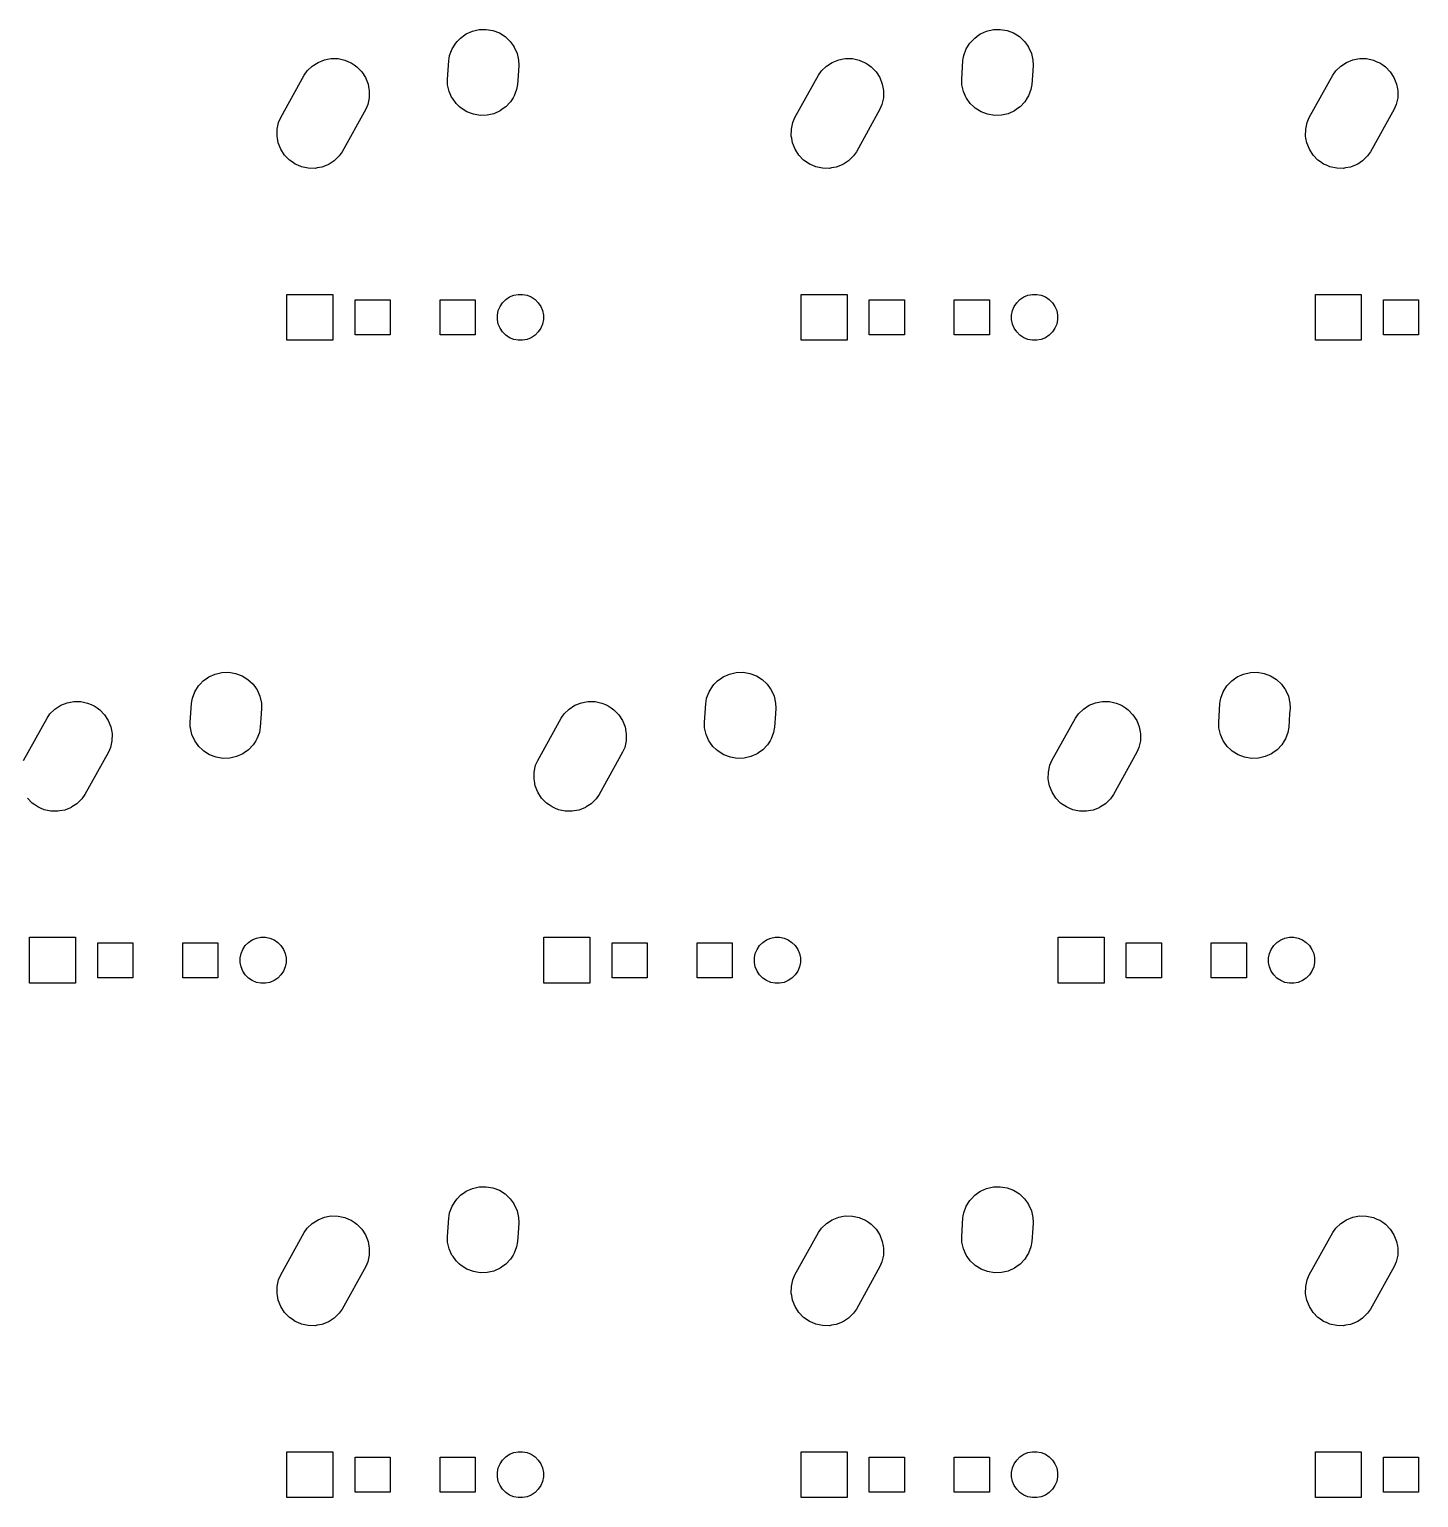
# Model space of a CAD drawing. Extents: x -4 to 377, y -2 to 110.
# Drawn here: x 191.2 to 242.7, y 55.3 to 109.7 of the extents above; entities that cross this region are included whole.
import ezdxf

# ---------------------------------------------------------------- set-up
doc = ezdxf.new("R2010")
doc.units = 0
doc.header["$MEASUREMENT"] = 0
doc.layers.add('BLACK', color=7, linetype='CONTINUOUS')

msp = doc.modelspace()

# ---------------------------------------------------------------- linework, layer by layer
at = {"layer": 'BLACK', "linetype": 'CONTINUOUS'}
for p, q in [((207.072, 109.219), (207.19, 109.344)), ((207.19, 109.344), (207.347, 109.456)), ((207.347, 109.456), (207.399, 109.493)), ((207.399, 109.493), (207.633, 109.598)), ((207.633, 109.598), (207.882, 109.656)), ((207.633, 109.598), (207.633, 109.598)), ((207.882, 109.656), (208.139, 109.664)), ((208.139, 109.664), (208.139, 109.664)), ((208.139, 109.664), (208.391, 109.621)), ((208.391, 109.621), (208.631, 109.53)), ((208.631, 109.53), (208.848, 109.394)), ((208.848, 109.394), (209.035, 109.219)), ((226.122, 109.219), (226.24, 109.344)), ((226.24, 109.344), (226.397, 109.456)), ((226.397, 109.456), (226.449, 109.493)), ((226.449, 109.493), (226.683, 109.598)), ((226.683, 109.598), (226.932, 109.656)), ((226.683, 109.598), (226.683, 109.598)), ((226.932, 109.656), (227.189, 109.664)), ((227.189, 109.664), (227.189, 109.664)), ((227.189, 109.664), (227.441, 109.621)), ((227.441, 109.621), (227.681, 109.53)), ((227.681, 109.53), (227.898, 109.394)), ((227.898, 109.394), (228.085, 109.219)), ((206.788, 108.701), (206.879, 108.941)), ((206.879, 108.941), (207.015, 109.158)), ((207.015, 109.158), (207.072, 109.219)), ((209.035, 109.219), (209.146, 109.062)), ((209.146, 109.062), (209.184, 109.01)), ((209.184, 109.01), (209.289, 108.776)), ((209.289, 108.776), (209.289, 108.776)), ((209.289, 108.776), (209.346, 108.527)), ((225.838, 108.701), (225.929, 108.941)), ((225.929, 108.941), (226.065, 109.158)), ((226.065, 109.158), (226.122, 109.219)), ((228.085, 109.219), (228.196, 109.062)), ((228.196, 109.062), (228.234, 109.01)), ((228.234, 109.01), (228.339, 108.776)), ((228.339, 108.776), (228.339, 108.776)), ((228.339, 108.776), (228.396, 108.527)), ((201.513, 108.125), (201.698, 108.304)), ((201.698, 108.304), (201.913, 108.443)), ((201.913, 108.443), (202.151, 108.537)), ((202.151, 108.537), (202.33, 108.57)), ((202.33, 108.57), (202.403, 108.583)), ((202.403, 108.583), (202.66, 108.579)), ((202.66, 108.579), (202.91, 108.525)), ((202.91, 108.525), (203.043, 108.467)), ((203.043, 108.467), (203.145, 108.423)), ((203.145, 108.423), (203.257, 108.346)), ((203.257, 108.346), (203.356, 108.277)), ((203.356, 108.277), (203.356, 108.277)), ((203.356, 108.277), (203.534, 108.093)), ((206.708, 107.805), (206.756, 108.512)), ((206.756, 108.512), (206.768, 108.583)), ((206.768, 108.583), (206.788, 108.701)), ((209.352, 108.335), (209.338, 108.125)), ((209.346, 108.527), (209.352, 108.335)), ((220.563, 108.125), (220.748, 108.304)), ((220.748, 108.304), (220.963, 108.443)), ((220.963, 108.443), (221.201, 108.537)), ((221.201, 108.537), (221.38, 108.57)), ((221.38, 108.57), (221.453, 108.583)), ((221.453, 108.583), (221.71, 108.579)), ((221.71, 108.579), (221.96, 108.525)), ((221.96, 108.525), (222.093, 108.467)), ((222.093, 108.467), (222.195, 108.423)), ((222.195, 108.423), (222.307, 108.346)), ((222.307, 108.346), (222.406, 108.277)), ((222.406, 108.277), (222.406, 108.277)), ((222.406, 108.277), (222.584, 108.093)), ((225.758, 107.805), (225.806, 108.512)), ((225.806, 108.512), (225.818, 108.583)), ((225.818, 108.583), (225.838, 108.701)), ((228.402, 108.335), (228.388, 108.125)), ((228.396, 108.527), (228.402, 108.335)), ((239.613, 108.125), (239.798, 108.304)), ((239.798, 108.304), (240.013, 108.443)), ((240.013, 108.443), (240.251, 108.537)), ((240.251, 108.537), (240.43, 108.57)), ((240.43, 108.57), (240.503, 108.583)), ((240.503, 108.583), (240.76, 108.579)), ((240.76, 108.579), (241.01, 108.525)), ((241.01, 108.525), (241.143, 108.467)), ((241.143, 108.467), (241.245, 108.423)), ((241.245, 108.423), (241.357, 108.346)), ((241.357, 108.346), (241.456, 108.277)), ((241.456, 108.277), (241.456, 108.277)), ((241.456, 108.277), (241.634, 108.093)), ((200.531, 106.396), (201.404, 107.968)), ((201.404, 107.968), (201.513, 108.125)), ((201.513, 108.125), (201.513, 108.125)), ((203.534, 108.093), (203.673, 107.878)), ((203.673, 107.878), (203.767, 107.639)), ((206.713, 107.639), (206.708, 107.805)), ((209.338, 108.125), (209.304, 107.628)), ((219.581, 106.396), (220.454, 107.968)), ((220.454, 107.968), (220.563, 108.125)), ((220.563, 108.125), (220.563, 108.125)), ((222.584, 108.093), (222.723, 107.878)), ((222.723, 107.878), (222.817, 107.639)), ((225.763, 107.639), (225.758, 107.805)), ((228.388, 108.125), (228.354, 107.628)), ((238.631, 106.396), (239.504, 107.968)), ((239.504, 107.968), (239.613, 108.125)), ((239.613, 108.125), (239.613, 108.125)), ((241.634, 108.093), (241.773, 107.878)), ((241.773, 107.878), (241.867, 107.639)), ((203.809, 107.131), (203.755, 106.88)), ((203.767, 107.639), (203.8, 107.46)), ((203.8, 107.46), (203.813, 107.387)), ((203.813, 107.387), (203.809, 107.131)), ((206.714, 107.613), (206.713, 107.639)), ((206.771, 107.364), (206.714, 107.613)), ((206.876, 107.13), (206.771, 107.364)), ((206.89, 107.111), (206.876, 107.13)), ((209.138, 107.13), (209.045, 106.982)), ((209.181, 107.199), (209.138, 107.13)), ((209.272, 107.439), (209.181, 107.199)), ((209.304, 107.628), (209.272, 107.439)), ((222.859, 107.131), (222.805, 106.88)), ((222.817, 107.639), (222.85, 107.46)), ((222.85, 107.46), (222.863, 107.387)), ((222.863, 107.387), (222.859, 107.131)), ((225.764, 107.613), (225.763, 107.639)), ((225.821, 107.364), (225.764, 107.613)), ((225.926, 107.13), (225.821, 107.364)), ((225.94, 107.111), (225.926, 107.13)), ((228.188, 107.13), (228.095, 106.982)), ((228.231, 107.199), (228.188, 107.13)), ((228.322, 107.439), (228.231, 107.199)), ((228.354, 107.628), (228.322, 107.439)), ((241.909, 107.131), (241.855, 106.88)), ((241.867, 107.639), (241.9, 107.46)), ((241.9, 107.46), (241.913, 107.387)), ((241.913, 107.387), (241.909, 107.131)), ((203.679, 106.704), (202.806, 105.132)), ((203.755, 106.88), (203.679, 106.704)), ((207.025, 106.921), (206.89, 107.111)), ((207.159, 106.796), (207.025, 106.921)), ((207.212, 106.746), (207.159, 106.796)), ((207.429, 106.61), (207.212, 106.746)), ((207.669, 106.519), (207.429, 106.61)), ((208.661, 106.647), (208.427, 106.542)), ((208.74, 106.703), (208.661, 106.647)), ((208.87, 106.796), (208.74, 106.703)), ((209.045, 106.982), (208.87, 106.796)), ((222.729, 106.704), (221.856, 105.132)), ((222.805, 106.88), (222.729, 106.704)), ((226.075, 106.921), (225.94, 107.111)), ((226.209, 106.796), (226.075, 106.921)), ((226.262, 106.746), (226.209, 106.796)), ((226.479, 106.61), (226.262, 106.746)), ((226.719, 106.519), (226.479, 106.61)), ((227.711, 106.647), (227.477, 106.542)), ((227.79, 106.703), (227.711, 106.647)), ((227.92, 106.796), (227.79, 106.703)), ((228.095, 106.982), (227.92, 106.796)), ((241.779, 106.704), (240.906, 105.132)), ((241.855, 106.88), (241.779, 106.704)), ((200.401, 105.969), (200.455, 106.22)), ((200.455, 106.22), (200.531, 106.396)), ((207.921, 106.476), (207.669, 106.519)), ((208.178, 106.484), (207.921, 106.476)), ((207.921, 106.476), (207.921, 106.476)), ((208.427, 106.542), (208.178, 106.484)), ((208.427, 106.542), (208.427, 106.542)), ((219.451, 105.969), (219.505, 106.22)), ((219.505, 106.22), (219.581, 106.396)), ((226.971, 106.476), (226.719, 106.519)), ((227.228, 106.484), (226.971, 106.476)), ((226.971, 106.476), (226.971, 106.476)), ((227.477, 106.542), (227.228, 106.484)), ((227.477, 106.542), (227.477, 106.542)), ((238.501, 105.969), (238.555, 106.22)), ((238.555, 106.22), (238.631, 106.396)), ((200.397, 105.713), (200.401, 105.969)), ((200.41, 105.64), (200.397, 105.713)), ((200.443, 105.461), (200.41, 105.64)), ((219.447, 105.713), (219.451, 105.969)), ((219.46, 105.64), (219.447, 105.713)), ((219.493, 105.461), (219.46, 105.64)), ((238.497, 105.713), (238.501, 105.969)), ((238.51, 105.64), (238.497, 105.713)), ((238.543, 105.461), (238.51, 105.64)), ((200.537, 105.222), (200.443, 105.461)), ((200.676, 105.007), (200.537, 105.222)), ((200.854, 104.823), (200.676, 105.007)), ((202.697, 104.975), (202.512, 104.796)), ((202.806, 105.132), (202.697, 104.975)), ((202.697, 104.975), (202.697, 104.975)), ((219.587, 105.222), (219.493, 105.461)), ((219.726, 105.007), (219.587, 105.222)), ((219.904, 104.823), (219.726, 105.007)), ((221.747, 104.975), (221.562, 104.796)), ((221.856, 105.132), (221.747, 104.975)), ((221.747, 104.975), (221.747, 104.975)), ((238.637, 105.222), (238.543, 105.461)), ((238.776, 105.007), (238.637, 105.222)), ((238.954, 104.823), (238.776, 105.007)), ((240.797, 104.975), (240.612, 104.796)), ((240.906, 105.132), (240.797, 104.975)), ((240.797, 104.975), (240.797, 104.975)), ((200.953, 104.754), (200.854, 104.823)), ((200.854, 104.823), (200.854, 104.823)), ((201.065, 104.677), (200.953, 104.754)), ((201.167, 104.633), (201.065, 104.677)), ((201.3, 104.575), (201.167, 104.633)), ((201.55, 104.521), (201.3, 104.575)), ((201.807, 104.517), (201.55, 104.521)), ((201.88, 104.53), (201.807, 104.517)), ((202.059, 104.563), (201.88, 104.53)), ((202.275, 104.648), (202.059, 104.563)), ((202.297, 104.657), (202.275, 104.648)), ((202.328, 104.677), (202.297, 104.657)), ((202.512, 104.796), (202.328, 104.677)), ((220.003, 104.754), (219.904, 104.823)), ((219.904, 104.823), (219.904, 104.823)), ((220.115, 104.677), (220.003, 104.754)), ((220.217, 104.633), (220.115, 104.677)), ((220.35, 104.575), (220.217, 104.633)), ((220.6, 104.521), (220.35, 104.575)), ((220.857, 104.517), (220.6, 104.521)), ((220.93, 104.53), (220.857, 104.517)), ((221.109, 104.563), (220.93, 104.53)), ((221.325, 104.648), (221.109, 104.563)), ((221.347, 104.657), (221.325, 104.648)), ((221.378, 104.677), (221.347, 104.657)), ((221.562, 104.796), (221.378, 104.677)), ((239.053, 104.754), (238.954, 104.823)), ((238.954, 104.823), (238.954, 104.823)), ((239.165, 104.677), (239.053, 104.754)), ((239.267, 104.633), (239.165, 104.677)), ((239.4, 104.575), (239.267, 104.633)), ((239.65, 104.521), (239.4, 104.575)), ((239.907, 104.517), (239.65, 104.521)), ((239.98, 104.53), (239.907, 104.517)), ((240.159, 104.563), (239.98, 104.53)), ((240.375, 104.648), (240.159, 104.563)), ((240.397, 104.657), (240.375, 104.648)), ((240.428, 104.677), (240.397, 104.657)), ((240.612, 104.796), (240.428, 104.677)), ((200.759, 98.149), (200.759, 99.851)), ((200.759, 99.851), (202.461, 99.851)), ((202.461, 99.851), (202.461, 98.149)), ((203.284, 98.349), (203.284, 99.651)), ((203.284, 99.651), (204.586, 99.651)), ((204.586, 99.651), (204.586, 98.349)), ((206.434, 98.349), (206.434, 99.651)), ((206.434, 99.651), (207.736, 99.651)), ((207.736, 99.651), (207.736, 98.349)), ((208.656, 99.4031), (208.749, 99.5425)), ((208.749, 99.5425), (208.868, 99.661)), ((208.868, 99.661), (209.007, 99.7541)), ((209.007, 99.7541), (209.162, 99.8183)), ((209.162, 99.8183), (209.326, 99.851)), ((209.326, 99.851), (209.494, 99.851)), ((209.494, 99.851), (209.658, 99.8183)), ((209.658, 99.8183), (209.813, 99.7541)), ((209.813, 99.7541), (209.952, 99.661)), ((209.952, 99.661), (210.071, 99.5425)), ((210.071, 99.5425), (210.164, 99.4031)), ((219.809, 98.149), (219.809, 99.851)), ((219.809, 99.851), (221.511, 99.851)), ((221.511, 99.851), (221.511, 98.149)), ((222.334, 98.349), (222.334, 99.651)), ((222.334, 99.651), (223.636, 99.651)), ((223.636, 99.651), (223.636, 98.349)), ((225.484, 98.349), (225.484, 99.651)), ((225.484, 99.651), (226.786, 99.651)), ((226.786, 99.651), (226.786, 98.349)), ((227.706, 99.4031), (227.799, 99.5425)), ((227.799, 99.5425), (227.918, 99.661)), ((227.918, 99.661), (228.057, 99.7541)), ((228.057, 99.7541), (228.212, 99.8183)), ((228.212, 99.8183), (228.376, 99.851)), ((228.376, 99.851), (228.544, 99.851)), ((228.544, 99.851), (228.708, 99.8183)), ((228.708, 99.8183), (228.863, 99.7541)), ((228.863, 99.7541), (229.002, 99.661)), ((229.002, 99.661), (229.121, 99.5425)), ((229.121, 99.5425), (229.214, 99.4031)), ((238.859, 98.149), (238.859, 99.851)), ((238.859, 99.851), (240.561, 99.851)), ((240.561, 99.851), (240.561, 98.149)), ((241.384, 98.349), (241.384, 99.651)), ((241.384, 99.651), (242.686, 99.651)), ((242.686, 99.651), (242.686, 98.349)), ((208.559, 99.0838), (208.592, 99.2482)), ((208.559, 98.9162), (208.559, 99.0838)), ((208.592, 99.2482), (208.656, 99.4031)), ((210.164, 99.4031), (210.228, 99.2482)), ((210.228, 99.2482), (210.261, 99.0838)), ((210.261, 99.0838), (210.261, 98.9162)), ((227.609, 99.0838), (227.642, 99.2482)), ((227.609, 98.9162), (227.609, 99.0838)), ((227.642, 99.2482), (227.706, 99.4031)), ((229.214, 99.4031), (229.278, 99.2482)), ((229.278, 99.2482), (229.311, 99.0838)), ((229.311, 99.0838), (229.311, 98.9162)), ((208.592, 98.7518), (208.559, 98.9162)), ((208.656, 98.5969), (208.592, 98.7518)), ((208.749, 98.4575), (208.656, 98.5969)), ((208.868, 98.339), (208.749, 98.4575)), ((210.071, 98.4575), (209.952, 98.339)), ((210.164, 98.5969), (210.071, 98.4575)), ((210.228, 98.7518), (210.164, 98.5969)), ((210.261, 98.9162), (210.228, 98.7518)), ((227.642, 98.7518), (227.609, 98.9162)), ((227.706, 98.5969), (227.642, 98.7518)), ((227.799, 98.4575), (227.706, 98.5969)), ((227.918, 98.339), (227.799, 98.4575)), ((229.121, 98.4575), (229.002, 98.339)), ((229.214, 98.5969), (229.121, 98.4575)), ((229.278, 98.7518), (229.214, 98.5969)), ((229.311, 98.9162), (229.278, 98.7518)), ((202.461, 98.149), (200.759, 98.149)), ((204.586, 98.349), (203.284, 98.349)), ((207.736, 98.349), (206.434, 98.349)), ((209.007, 98.2459), (208.868, 98.339)), ((209.162, 98.1817), (209.007, 98.2459)), ((209.326, 98.149), (209.162, 98.1817)), ((209.494, 98.149), (209.326, 98.149)), ((209.658, 98.1817), (209.494, 98.149)), ((209.813, 98.2459), (209.658, 98.1817)), ((209.952, 98.339), (209.813, 98.2459)), ((221.511, 98.149), (219.809, 98.149)), ((223.636, 98.349), (222.334, 98.349)), ((226.786, 98.349), (225.484, 98.349)), ((228.057, 98.2459), (227.918, 98.339)), ((228.212, 98.1817), (228.057, 98.2459)), ((228.376, 98.149), (228.212, 98.1817)), ((228.544, 98.149), (228.376, 98.149)), ((228.708, 98.1817), (228.544, 98.149)), ((228.863, 98.2459), (228.708, 98.1817)), ((229.002, 98.339), (228.863, 98.2459)), ((240.561, 98.149), (238.859, 98.149)), ((242.686, 98.349), (241.384, 98.349)), ((197.485, 85.3479), (197.542, 85.4087)), ((197.542, 85.4087), (197.66, 85.5345)), ((197.66, 85.5345), (197.817, 85.6458)), ((197.817, 85.6458), (197.869, 85.6832)), ((197.869, 85.6832), (198.103, 85.7883)), ((198.103, 85.7883), (198.352, 85.8459)), ((198.103, 85.7883), (198.103, 85.7883)), ((198.352, 85.8459), (198.609, 85.8536)), ((198.609, 85.8536), (198.609, 85.8536)), ((198.609, 85.8536), (198.861, 85.8112)), ((198.861, 85.8112), (199.101, 85.7203)), ((199.101, 85.7203), (199.318, 85.5844)), ((199.318, 85.5844), (199.505, 85.4087)), ((199.505, 85.4087), (199.616, 85.2524)), ((216.535, 85.3479), (216.592, 85.4087)), ((216.592, 85.4087), (216.71, 85.5345)), ((216.71, 85.5345), (216.867, 85.6458)), ((216.867, 85.6458), (216.919, 85.6832)), ((216.919, 85.6832), (217.153, 85.7883)), ((217.153, 85.7883), (217.402, 85.8459)), ((217.153, 85.7883), (217.153, 85.7883)), ((217.402, 85.8459), (217.659, 85.8536)), ((217.659, 85.8536), (217.659, 85.8536)), ((217.659, 85.8536), (217.911, 85.8112)), ((217.911, 85.8112), (218.151, 85.7203)), ((218.151, 85.7203), (218.368, 85.5844)), ((218.368, 85.5844), (218.555, 85.4087)), ((218.555, 85.4087), (218.666, 85.2524)), ((235.585, 85.3479), (235.642, 85.4087)), ((235.642, 85.4087), (235.76, 85.5345)), ((235.76, 85.5345), (235.917, 85.6458)), ((235.917, 85.6458), (235.969, 85.6832)), ((235.969, 85.6832), (236.203, 85.7883)), ((236.203, 85.7883), (236.452, 85.8459)), ((236.203, 85.7883), (236.203, 85.7883)), ((236.452, 85.8459), (236.709, 85.8536)), ((236.709, 85.8536), (236.709, 85.8536)), ((236.709, 85.8536), (236.961, 85.8112)), ((236.961, 85.8112), (237.201, 85.7203)), ((237.201, 85.7203), (237.418, 85.5844)), ((237.418, 85.5844), (237.605, 85.4087)), ((237.605, 85.4087), (237.716, 85.2524)), ((197.238, 84.7729), (197.258, 84.891)), ((197.258, 84.891), (197.349, 85.1306)), ((197.349, 85.1306), (197.485, 85.3479)), ((199.616, 85.2524), (199.654, 85.2)), ((199.654, 85.2), (199.759, 84.9663)), ((199.759, 84.9663), (199.759, 84.9663)), ((199.759, 84.9663), (199.816, 84.7166)), ((216.288, 84.7729), (216.308, 84.891)), ((216.308, 84.891), (216.399, 85.1306)), ((216.399, 85.1306), (216.535, 85.3479)), ((218.666, 85.2524), (218.704, 85.2)), ((218.704, 85.2), (218.809, 84.9663)), ((218.809, 84.9663), (218.809, 84.9663)), ((218.809, 84.9663), (218.866, 84.7166)), ((235.338, 84.7729), (235.358, 84.891)), ((235.358, 84.891), (235.449, 85.1306)), ((235.449, 85.1306), (235.585, 85.3479)), ((237.716, 85.2524), (237.754, 85.2)), ((237.754, 85.2), (237.859, 84.9663)), ((237.859, 84.9663), (237.859, 84.9663)), ((237.859, 84.9663), (237.916, 84.7166)), ((191.874, 84.1575), (191.983, 84.3155)), ((191.983, 84.3155), (192.168, 84.4938)), ((191.983, 84.3155), (191.983, 84.3155)), ((192.168, 84.4938), (192.383, 84.6327)), ((192.383, 84.6327), (192.621, 84.7269)), ((192.621, 84.7269), (192.8, 84.7595)), ((192.8, 84.7595), (192.873, 84.7729)), ((192.873, 84.7729), (193.13, 84.7687)), ((193.13, 84.7687), (193.38, 84.7147)), ((193.38, 84.7147), (193.513, 84.6569)), ((193.513, 84.6569), (193.615, 84.6128)), ((193.615, 84.6128), (193.727, 84.5357)), ((193.727, 84.5357), (193.826, 84.467)), ((193.826, 84.467), (193.826, 84.467)), ((193.826, 84.467), (194.004, 84.2829)), ((194.004, 84.2829), (194.143, 84.0675)), ((197.178, 83.9954), (197.226, 84.7016)), ((197.226, 84.7016), (197.238, 84.7729)), ((199.808, 84.3155), (199.774, 83.8184)), ((199.822, 84.5246), (199.808, 84.3155)), ((199.816, 84.7166), (199.822, 84.5246)), ((210.924, 84.1575), (211.033, 84.3155)), ((211.033, 84.3155), (211.218, 84.4938)), ((211.033, 84.3155), (211.033, 84.3155)), ((211.218, 84.4938), (211.433, 84.6327)), ((211.433, 84.6327), (211.671, 84.7269)), ((211.671, 84.7269), (211.85, 84.7595)), ((211.85, 84.7595), (211.923, 84.7729)), ((211.923, 84.7729), (212.18, 84.7687)), ((212.18, 84.7687), (212.43, 84.7147)), ((212.43, 84.7147), (212.563, 84.6569)), ((212.563, 84.6569), (212.665, 84.6128)), ((212.665, 84.6128), (212.777, 84.5357)), ((212.777, 84.5357), (212.876, 84.467)), ((212.876, 84.467), (212.876, 84.467)), ((212.876, 84.467), (213.054, 84.2829)), ((213.054, 84.2829), (213.193, 84.0675)), ((216.228, 83.9954), (216.276, 84.7016)), ((216.276, 84.7016), (216.288, 84.7729)), ((218.858, 84.3155), (218.824, 83.8184)), ((218.872, 84.5246), (218.858, 84.3155)), ((218.866, 84.7166), (218.872, 84.5246)), ((229.974, 84.1575), (230.083, 84.3155)), ((230.083, 84.3155), (230.268, 84.4938)), ((230.083, 84.3155), (230.083, 84.3155)), ((230.268, 84.4938), (230.483, 84.6327)), ((230.483, 84.6327), (230.721, 84.7269)), ((230.721, 84.7269), (230.9, 84.7595)), ((230.9, 84.7595), (230.973, 84.7729)), ((230.973, 84.7729), (231.23, 84.7687)), ((231.23, 84.7687), (231.48, 84.7147)), ((231.48, 84.7147), (231.613, 84.6569)), ((231.613, 84.6569), (231.715, 84.6128)), ((231.715, 84.6128), (231.827, 84.5357)), ((231.827, 84.5357), (231.926, 84.467)), ((231.926, 84.467), (231.926, 84.467)), ((231.926, 84.467), (232.104, 84.2829)), ((232.104, 84.2829), (232.243, 84.0675)), ((235.278, 83.9954), (235.326, 84.7016)), ((235.326, 84.7016), (235.338, 84.7729)), ((237.908, 84.3155), (237.874, 83.8184)), ((237.922, 84.5246), (237.908, 84.3155)), ((237.916, 84.7166), (237.922, 84.5246)), ((191.001, 82.5859), (191.874, 84.1575)), ((194.143, 84.0675), (194.237, 83.8292)), ((194.237, 83.8292), (194.27, 83.6502)), ((197.183, 83.8292), (197.178, 83.9954)), ((197.184, 83.8034), (197.183, 83.8292)), ((197.241, 83.5537), (197.184, 83.8034)), ((199.774, 83.8184), (199.742, 83.629)), ((210.051, 82.5859), (210.924, 84.1575)), ((213.193, 84.0675), (213.287, 83.8292)), ((213.287, 83.8292), (213.32, 83.6502)), ((216.233, 83.8292), (216.228, 83.9954)), ((216.234, 83.8034), (216.233, 83.8292)), ((216.291, 83.5537), (216.234, 83.8034)), ((218.824, 83.8184), (218.792, 83.629)), ((229.101, 82.5859), (229.974, 84.1575)), ((232.243, 84.0675), (232.337, 83.8292)), ((232.337, 83.8292), (232.37, 83.6502)), ((235.283, 83.8292), (235.278, 83.9954)), ((235.284, 83.8034), (235.283, 83.8292)), ((235.341, 83.5537), (235.284, 83.8034)), ((237.874, 83.8184), (237.842, 83.629)), ((194.279, 83.3208), (194.225, 83.0703)), ((194.27, 83.6502), (194.283, 83.5771)), ((194.283, 83.5771), (194.279, 83.3208)), ((197.346, 83.32), (197.241, 83.5537)), ((197.384, 83.2675), (197.346, 83.32)), ((197.495, 83.1113), (197.384, 83.2675)), ((199.608, 83.32), (199.515, 83.1721)), ((199.651, 83.3894), (199.608, 83.32)), ((199.742, 83.629), (199.651, 83.3894)), ((213.329, 83.3208), (213.275, 83.0703)), ((213.32, 83.6502), (213.333, 83.5771)), ((213.333, 83.5771), (213.329, 83.3208)), ((216.396, 83.32), (216.291, 83.5537)), ((216.434, 83.2675), (216.396, 83.32)), ((216.545, 83.1113), (216.434, 83.2675)), ((218.658, 83.32), (218.565, 83.1721)), ((218.701, 83.3894), (218.658, 83.32)), ((218.792, 83.629), (218.701, 83.3894)), ((232.379, 83.3208), (232.325, 83.0703)), ((232.37, 83.6502), (232.383, 83.5771)), ((232.383, 83.5771), (232.379, 83.3208)), ((235.446, 83.32), (235.341, 83.5537)), ((235.484, 83.2675), (235.446, 83.32)), ((235.595, 83.1113), (235.484, 83.2675)), ((237.708, 83.32), (237.615, 83.1721)), ((237.751, 83.3894), (237.708, 83.32)), ((237.842, 83.629), (237.751, 83.3894)), ((194.149, 82.8941), (193.276, 81.3225)), ((194.225, 83.0703), (194.149, 82.8941)), ((197.629, 82.9855), (197.495, 83.1113)), ((197.682, 82.9356), (197.629, 82.9855)), ((197.899, 82.7997), (197.682, 82.9356)), ((198.139, 82.7088), (197.899, 82.7997)), ((198.391, 82.6664), (198.139, 82.7088)), ((198.648, 82.6741), (198.391, 82.6664)), ((198.391, 82.6664), (198.391, 82.6664)), ((198.897, 82.7317), (198.648, 82.6741)), ((199.131, 82.8368), (198.897, 82.7317)), ((198.897, 82.7317), (198.897, 82.7317)), ((199.183, 82.8742), (199.131, 82.8368)), ((199.34, 82.9855), (199.183, 82.8742)), ((199.515, 83.1721), (199.34, 82.9855)), ((213.199, 82.8941), (212.326, 81.3225)), ((213.275, 83.0703), (213.199, 82.8941)), ((216.679, 82.9855), (216.545, 83.1113)), ((216.732, 82.9356), (216.679, 82.9855)), ((216.949, 82.7997), (216.732, 82.9356)), ((217.189, 82.7088), (216.949, 82.7997)), ((217.441, 82.6664), (217.189, 82.7088)), ((217.698, 82.6741), (217.441, 82.6664)), ((217.441, 82.6664), (217.441, 82.6664)), ((217.947, 82.7317), (217.698, 82.6741)), ((218.181, 82.8368), (217.947, 82.7317)), ((217.947, 82.7317), (217.947, 82.7317)), ((218.233, 82.8742), (218.181, 82.8368)), ((218.39, 82.9855), (218.233, 82.8742)), ((218.565, 83.1721), (218.39, 82.9855)), ((232.249, 82.8941), (231.376, 81.3225)), ((232.325, 83.0703), (232.249, 82.8941)), ((235.729, 82.9855), (235.595, 83.1113)), ((235.782, 82.9356), (235.729, 82.9855)), ((235.999, 82.7997), (235.782, 82.9356)), ((236.239, 82.7088), (235.999, 82.7997)), ((236.491, 82.6664), (236.239, 82.7088)), ((236.748, 82.6741), (236.491, 82.6664)), ((236.491, 82.6664), (236.491, 82.6664)), ((236.997, 82.7317), (236.748, 82.6741)), ((237.231, 82.8368), (236.997, 82.7317)), ((236.997, 82.7317), (236.997, 82.7317)), ((237.283, 82.8742), (237.231, 82.8368)), ((237.44, 82.9855), (237.283, 82.8742)), ((237.615, 83.1721), (237.44, 82.9855)), ((209.917, 81.9029), (209.921, 82.1592)), ((209.921, 82.1592), (209.975, 82.4097)), ((209.975, 82.4097), (210.051, 82.5859)), ((228.967, 81.9029), (228.971, 82.1592)), ((228.971, 82.1592), (229.025, 82.4097)), ((229.025, 82.4097), (229.101, 82.5859)), ((209.93, 81.8298), (209.917, 81.9029)), ((209.963, 81.6508), (209.93, 81.8298)), ((210.057, 81.4125), (209.963, 81.6508)), ((228.98, 81.8298), (228.967, 81.9029)), ((229.013, 81.6508), (228.98, 81.8298)), ((229.107, 81.4125), (229.013, 81.6508)), ((191.324, 81.013), (191.146, 81.1971)), ((193.167, 81.1645), (192.982, 80.9862)), ((193.276, 81.3225), (193.167, 81.1645)), ((193.167, 81.1645), (193.167, 81.1645)), ((210.196, 81.1971), (210.057, 81.4125)), ((210.374, 81.013), (210.196, 81.1971)), ((212.217, 81.1645), (212.032, 80.9862)), ((212.326, 81.3225), (212.217, 81.1645)), ((212.217, 81.1645), (212.217, 81.1645)), ((229.246, 81.1971), (229.107, 81.4125)), ((229.424, 81.013), (229.246, 81.1971)), ((231.267, 81.1645), (231.082, 80.9862)), ((231.376, 81.3225), (231.267, 81.1645)), ((231.267, 81.1645), (231.267, 81.1645)), ((191.423, 80.9443), (191.324, 81.013)), ((191.324, 81.013), (191.324, 81.013)), ((191.535, 80.8672), (191.423, 80.9443)), ((191.637, 80.8231), (191.535, 80.8672)), ((191.77, 80.7653), (191.637, 80.8231)), ((192.02, 80.7113), (191.77, 80.7653)), ((192.277, 80.7071), (192.02, 80.7113)), ((192.35, 80.7205), (192.277, 80.7071)), ((192.529, 80.7531), (192.35, 80.7205)), ((192.745, 80.8384), (192.529, 80.7531)), ((192.767, 80.8473), (192.745, 80.8384)), ((192.798, 80.8672), (192.767, 80.8473)), ((192.982, 80.9862), (192.798, 80.8672)), ((210.473, 80.9443), (210.374, 81.013)), ((210.374, 81.013), (210.374, 81.013)), ((210.585, 80.8672), (210.473, 80.9443)), ((210.687, 80.8231), (210.585, 80.8672)), ((210.82, 80.7653), (210.687, 80.8231)), ((211.07, 80.7113), (210.82, 80.7653)), ((211.327, 80.7071), (211.07, 80.7113)), ((211.4, 80.7205), (211.327, 80.7071)), ((211.579, 80.7531), (211.4, 80.7205)), ((211.795, 80.8384), (211.579, 80.7531)), ((211.817, 80.8473), (211.795, 80.8384)), ((211.848, 80.8672), (211.817, 80.8473)), ((212.032, 80.9862), (211.848, 80.8672)), ((229.523, 80.9443), (229.424, 81.013)), ((229.424, 81.013), (229.424, 81.013)), ((229.635, 80.8672), (229.523, 80.9443)), ((229.737, 80.8231), (229.635, 80.8672)), ((229.87, 80.7653), (229.737, 80.8231)), ((230.12, 80.7113), (229.87, 80.7653)), ((230.377, 80.7071), (230.12, 80.7113)), ((230.45, 80.7205), (230.377, 80.7071)), ((230.629, 80.7531), (230.45, 80.7205)), ((230.845, 80.8384), (230.629, 80.7531)), ((230.867, 80.8473), (230.845, 80.8384)), ((230.898, 80.8672), (230.867, 80.8473)), ((231.082, 80.9862), (230.898, 80.8672)), ((191.229, 74.339), (191.229, 76.041)), ((191.229, 76.041), (192.931, 76.041)), ((192.931, 76.041), (192.931, 74.339)), ((193.754, 74.539), (193.754, 75.841)), ((193.754, 75.841), (195.056, 75.841)), ((195.056, 75.841), (195.056, 74.539)), ((196.904, 74.539), (196.904, 75.841)), ((196.904, 75.841), (198.206, 75.841)), ((198.206, 75.841), (198.206, 74.539)), ((199.062, 75.4382), (199.126, 75.5931)), ((199.126, 75.5931), (199.219, 75.7325)), ((199.219, 75.7325), (199.338, 75.851)), ((199.338, 75.851), (199.477, 75.9441)), ((199.477, 75.9441), (199.632, 76.0083)), ((199.632, 76.0083), (199.796, 76.041)), ((199.796, 76.041), (199.964, 76.041)), ((199.964, 76.041), (200.128, 76.0083)), ((200.128, 76.0083), (200.283, 75.9441)), ((200.283, 75.9441), (200.422, 75.851)), ((200.422, 75.851), (200.541, 75.7325)), ((200.541, 75.7325), (200.634, 75.5931)), ((200.634, 75.5931), (200.698, 75.4382)), ((210.279, 74.339), (210.279, 76.041)), ((210.279, 76.041), (211.981, 76.041)), ((211.981, 76.041), (211.981, 74.339)), ((212.804, 74.539), (212.804, 75.841)), ((212.804, 75.841), (214.106, 75.841)), ((214.106, 75.841), (214.106, 74.539)), ((215.954, 74.539), (215.954, 75.841)), ((215.954, 75.841), (217.256, 75.841)), ((217.256, 75.841), (217.256, 74.539)), ((218.112, 75.4382), (218.176, 75.5931)), ((218.176, 75.5931), (218.269, 75.7325)), ((218.269, 75.7325), (218.388, 75.851)), ((218.388, 75.851), (218.527, 75.9441)), ((218.527, 75.9441), (218.682, 76.0083)), ((218.682, 76.0083), (218.846, 76.041)), ((218.846, 76.041), (219.014, 76.041)), ((219.014, 76.041), (219.178, 76.0083)), ((219.178, 76.0083), (219.333, 75.9441)), ((219.333, 75.9441), (219.472, 75.851)), ((219.472, 75.851), (219.591, 75.7325)), ((219.591, 75.7325), (219.684, 75.5931)), ((219.684, 75.5931), (219.748, 75.4382)), ((229.329, 74.339), (229.329, 76.041)), ((229.329, 76.041), (231.031, 76.041)), ((231.031, 76.041), (231.031, 74.339)), ((231.854, 74.539), (231.854, 75.841)), ((231.854, 75.841), (233.156, 75.841)), ((233.156, 75.841), (233.156, 74.539)), ((235.004, 74.539), (235.004, 75.841)), ((235.004, 75.841), (236.306, 75.841)), ((236.306, 75.841), (236.306, 74.539)), ((237.162, 75.4382), (237.226, 75.5931)), ((237.226, 75.5931), (237.319, 75.7325)), ((237.319, 75.7325), (237.438, 75.851)), ((237.438, 75.851), (237.577, 75.9441)), ((237.577, 75.9441), (237.732, 76.0083)), ((237.732, 76.0083), (237.896, 76.041)), ((237.896, 76.041), (238.064, 76.041)), ((238.064, 76.041), (238.228, 76.0083)), ((238.228, 76.0083), (238.383, 75.9441)), ((238.383, 75.9441), (238.522, 75.851)), ((238.522, 75.851), (238.641, 75.7325)), ((238.641, 75.7325), (238.734, 75.5931)), ((238.734, 75.5931), (238.798, 75.4382)), ((199.029, 75.2738), (199.062, 75.4382)), ((199.029, 75.1062), (199.029, 75.2738)), ((199.062, 74.9418), (199.029, 75.1062)), ((200.698, 75.4382), (200.731, 75.2738)), ((200.731, 75.1062), (200.698, 74.9418)), ((200.731, 75.2738), (200.731, 75.1062)), ((218.079, 75.2738), (218.112, 75.4382)), ((218.079, 75.1062), (218.079, 75.2738)), ((218.112, 74.9418), (218.079, 75.1062)), ((219.748, 75.4382), (219.781, 75.2738)), ((219.781, 75.1062), (219.748, 74.9418)), ((219.781, 75.2738), (219.781, 75.1062)), ((237.129, 75.2738), (237.162, 75.4382)), ((237.129, 75.1062), (237.129, 75.2738)), ((237.162, 74.9418), (237.129, 75.1062)), ((238.798, 75.4382), (238.831, 75.2738)), ((238.831, 75.1062), (238.798, 74.9418)), ((238.831, 75.2738), (238.831, 75.1062)), ((195.056, 74.539), (193.754, 74.539)), ((198.206, 74.539), (196.904, 74.539)), ((199.126, 74.7869), (199.062, 74.9418)), ((199.219, 74.6475), (199.126, 74.7869)), ((199.338, 74.529), (199.219, 74.6475)), ((199.477, 74.4359), (199.338, 74.529)), ((200.422, 74.529), (200.283, 74.4359)), ((200.541, 74.6475), (200.422, 74.529)), ((200.634, 74.7869), (200.541, 74.6475)), ((200.698, 74.9418), (200.634, 74.7869)), ((214.106, 74.539), (212.804, 74.539)), ((217.256, 74.539), (215.954, 74.539)), ((218.176, 74.7869), (218.112, 74.9418)), ((218.269, 74.6475), (218.176, 74.7869)), ((218.388, 74.529), (218.269, 74.6475)), ((218.527, 74.4359), (218.388, 74.529)), ((219.472, 74.529), (219.333, 74.4359)), ((219.591, 74.6475), (219.472, 74.529)), ((219.684, 74.7869), (219.591, 74.6475)), ((219.748, 74.9418), (219.684, 74.7869)), ((233.156, 74.539), (231.854, 74.539)), ((236.306, 74.539), (235.004, 74.539)), ((237.226, 74.7869), (237.162, 74.9418)), ((237.319, 74.6475), (237.226, 74.7869)), ((237.438, 74.529), (237.319, 74.6475)), ((237.577, 74.4359), (237.438, 74.529)), ((238.522, 74.529), (238.383, 74.4359)), ((238.641, 74.6475), (238.522, 74.529)), ((238.734, 74.7869), (238.641, 74.6475)), ((238.798, 74.9418), (238.734, 74.7869)), ((192.931, 74.339), (191.229, 74.339)), ((199.632, 74.3717), (199.477, 74.4359)), ((199.796, 74.339), (199.632, 74.3717)), ((199.964, 74.339), (199.796, 74.339)), ((200.128, 74.3717), (199.964, 74.339)), ((200.283, 74.4359), (200.128, 74.3717)), ((211.981, 74.339), (210.279, 74.339)), ((218.682, 74.3717), (218.527, 74.4359)), ((218.846, 74.339), (218.682, 74.3717)), ((219.014, 74.339), (218.846, 74.339)), ((219.178, 74.3717), (219.014, 74.339)), ((219.333, 74.4359), (219.178, 74.3717)), ((231.031, 74.339), (229.329, 74.339)), ((237.732, 74.3717), (237.577, 74.4359)), ((237.896, 74.339), (237.732, 74.3717)), ((238.064, 74.339), (237.896, 74.339)), ((238.228, 74.3717), (238.064, 74.339)), ((238.383, 74.4359), (238.228, 74.3717)), ((207.015, 66.2979), (207.072, 66.3587)), ((207.072, 66.3587), (207.19, 66.4845)), ((207.19, 66.4845), (207.347, 66.5958)), ((207.347, 66.5958), (207.399, 66.6332)), ((207.399, 66.6332), (207.633, 66.7383)), ((207.633, 66.7383), (207.882, 66.7959)), ((207.633, 66.7383), (207.633, 66.7383)), ((207.882, 66.7959), (208.139, 66.8036)), ((208.139, 66.8036), (208.139, 66.8036)), ((208.139, 66.8036), (208.391, 66.7612)), ((208.391, 66.7612), (208.631, 66.6703)), ((208.631, 66.6703), (208.848, 66.5344)), ((208.848, 66.5344), (209.035, 66.3587)), ((209.035, 66.3587), (209.146, 66.2024)), ((226.065, 66.2979), (226.122, 66.3587)), ((226.122, 66.3587), (226.24, 66.4845)), ((226.24, 66.4845), (226.397, 66.5958)), ((226.397, 66.5958), (226.449, 66.6332)), ((226.449, 66.6332), (226.683, 66.7383)), ((226.683, 66.7383), (226.932, 66.7959)), ((226.683, 66.7383), (226.683, 66.7383)), ((226.932, 66.7959), (227.189, 66.8036)), ((227.189, 66.8036), (227.189, 66.8036)), ((227.189, 66.8036), (227.441, 66.7612)), ((227.441, 66.7612), (227.681, 66.6703)), ((227.681, 66.6703), (227.898, 66.5344)), ((227.898, 66.5344), (228.085, 66.3587)), ((228.085, 66.3587), (228.196, 66.2024)), ((206.768, 65.7229), (206.788, 65.841)), ((206.788, 65.841), (206.879, 66.0806)), ((206.879, 66.0806), (207.015, 66.2979)), ((209.146, 66.2024), (209.184, 66.15)), ((209.184, 66.15), (209.289, 65.9163)), ((209.289, 65.9163), (209.289, 65.9163)), ((209.289, 65.9163), (209.346, 65.6666)), ((225.818, 65.7229), (225.838, 65.841)), ((225.838, 65.841), (225.929, 66.0806)), ((225.929, 66.0806), (226.065, 66.2979)), ((228.196, 66.2024), (228.234, 66.15)), ((228.234, 66.15), (228.339, 65.9163)), ((228.339, 65.9163), (228.339, 65.9163)), ((228.339, 65.9163), (228.396, 65.6666)), ((201.404, 65.1075), (201.513, 65.2655)), ((201.513, 65.2655), (201.698, 65.4438)), ((201.513, 65.2655), (201.513, 65.2655)), ((201.698, 65.4438), (201.913, 65.5827)), ((201.913, 65.5827), (202.151, 65.6769)), ((202.151, 65.6769), (202.33, 65.7095)), ((202.33, 65.7095), (202.403, 65.7229)), ((202.403, 65.7229), (202.66, 65.7187)), ((202.66, 65.7187), (202.91, 65.6647)), ((202.91, 65.6647), (203.043, 65.6069)), ((203.043, 65.6069), (203.145, 65.5628)), ((203.145, 65.5628), (203.257, 65.4857)), ((203.257, 65.4857), (203.356, 65.417)), ((203.356, 65.417), (203.356, 65.417)), ((203.356, 65.417), (203.534, 65.2329)), ((206.708, 64.9454), (206.756, 65.6516)), ((206.756, 65.6516), (206.768, 65.7229)), ((209.338, 65.2655), (209.304, 64.7684)), ((209.352, 65.4746), (209.338, 65.2655)), ((209.346, 65.6666), (209.352, 65.4746)), ((220.454, 65.1075), (220.563, 65.2655)), ((220.563, 65.2655), (220.748, 65.4438)), ((220.563, 65.2655), (220.563, 65.2655)), ((220.748, 65.4438), (220.963, 65.5827)), ((220.963, 65.5827), (221.201, 65.6769)), ((221.201, 65.6769), (221.38, 65.7095)), ((221.38, 65.7095), (221.453, 65.7229)), ((221.453, 65.7229), (221.71, 65.7187)), ((221.71, 65.7187), (221.96, 65.6647)), ((221.96, 65.6647), (222.093, 65.6069)), ((222.093, 65.6069), (222.195, 65.5628)), ((222.195, 65.5628), (222.307, 65.4857)), ((222.307, 65.4857), (222.406, 65.417)), ((222.406, 65.417), (222.406, 65.417)), ((222.406, 65.417), (222.584, 65.2329)), ((225.758, 64.9454), (225.806, 65.6516)), ((225.806, 65.6516), (225.818, 65.7229)), ((228.388, 65.2655), (228.354, 64.7684)), ((228.402, 65.4746), (228.388, 65.2655)), ((228.396, 65.6666), (228.402, 65.4746)), ((239.504, 65.1075), (239.613, 65.2655)), ((239.613, 65.2655), (239.798, 65.4438)), ((239.613, 65.2655), (239.613, 65.2655)), ((239.798, 65.4438), (240.013, 65.5827)), ((240.013, 65.5827), (240.251, 65.6769)), ((240.251, 65.6769), (240.43, 65.7095)), ((240.43, 65.7095), (240.503, 65.7229)), ((240.503, 65.7229), (240.76, 65.7187)), ((240.76, 65.7187), (241.01, 65.6647)), ((241.01, 65.6647), (241.143, 65.6069)), ((241.143, 65.6069), (241.245, 65.5628)), ((241.245, 65.5628), (241.357, 65.4857)), ((241.357, 65.4857), (241.456, 65.417)), ((241.456, 65.417), (241.456, 65.417)), ((241.456, 65.417), (241.634, 65.2329)), ((200.531, 63.5359), (201.404, 65.1075)), ((203.534, 65.2329), (203.673, 65.0175)), ((203.673, 65.0175), (203.767, 64.7792)), ((203.767, 64.7792), (203.8, 64.6002)), ((206.713, 64.7792), (206.708, 64.9454)), ((206.714, 64.7534), (206.713, 64.7792)), ((206.771, 64.5037), (206.714, 64.7534)), ((209.304, 64.7684), (209.272, 64.579)), ((219.581, 63.5359), (220.454, 65.1075)), ((222.584, 65.2329), (222.723, 65.0175)), ((222.723, 65.0175), (222.817, 64.7792)), ((222.817, 64.7792), (222.85, 64.6002)), ((225.763, 64.7792), (225.758, 64.9454)), ((225.764, 64.7534), (225.763, 64.7792)), ((225.821, 64.5037), (225.764, 64.7534)), ((228.354, 64.7684), (228.322, 64.579)), ((238.631, 63.5359), (239.504, 65.1075)), ((241.634, 65.2329), (241.773, 65.0175)), ((241.773, 65.0175), (241.867, 64.7792)), ((241.867, 64.7792), (241.9, 64.6002)), ((203.809, 64.2708), (203.755, 64.0203)), ((203.8, 64.6002), (203.813, 64.5271)), ((203.813, 64.5271), (203.809, 64.2708)), ((206.876, 64.27), (206.771, 64.5037)), ((206.914, 64.2176), (206.876, 64.27)), ((207.025, 64.0613), (206.914, 64.2176)), ((209.138, 64.27), (209.045, 64.1221)), ((209.181, 64.3394), (209.138, 64.27)), ((209.272, 64.579), (209.181, 64.3394)), ((222.859, 64.2708), (222.805, 64.0203)), ((222.85, 64.6002), (222.863, 64.5271)), ((222.863, 64.5271), (222.859, 64.2708)), ((225.926, 64.27), (225.821, 64.5037)), ((225.964, 64.2176), (225.926, 64.27)), ((226.075, 64.0613), (225.964, 64.2176)), ((228.188, 64.27), (228.095, 64.1221)), ((228.231, 64.3394), (228.188, 64.27)), ((228.322, 64.579), (228.231, 64.3394)), ((241.909, 64.2708), (241.855, 64.0203)), ((241.9, 64.6002), (241.913, 64.5271)), ((241.913, 64.5271), (241.909, 64.2708)), ((203.679, 63.8441), (202.806, 62.2725)), ((203.755, 64.0203), (203.679, 63.8441)), ((207.159, 63.9355), (207.025, 64.0613)), ((207.212, 63.8856), (207.159, 63.9355)), ((207.429, 63.7497), (207.212, 63.8856)), ((207.669, 63.6588), (207.429, 63.7497)), ((207.921, 63.6164), (207.669, 63.6588)), ((208.178, 63.6241), (207.921, 63.6164)), ((208.427, 63.6817), (208.178, 63.6241)), ((208.661, 63.7868), (208.427, 63.6817)), ((208.427, 63.6817), (208.427, 63.6817)), ((208.713, 63.8242), (208.661, 63.7868)), ((208.87, 63.9355), (208.713, 63.8242)), ((209.045, 64.1221), (208.87, 63.9355)), ((222.729, 63.8441), (221.856, 62.2725)), ((222.805, 64.0203), (222.729, 63.8441)), ((226.209, 63.9355), (226.075, 64.0613)), ((226.262, 63.8856), (226.209, 63.9355)), ((226.479, 63.7497), (226.262, 63.8856)), ((226.719, 63.6588), (226.479, 63.7497)), ((226.971, 63.6164), (226.719, 63.6588)), ((227.228, 63.6241), (226.971, 63.6164)), ((227.477, 63.6817), (227.228, 63.6241)), ((227.711, 63.7868), (227.477, 63.6817)), ((227.477, 63.6817), (227.477, 63.6817)), ((227.763, 63.8242), (227.711, 63.7868)), ((227.92, 63.9355), (227.763, 63.8242)), ((228.095, 64.1221), (227.92, 63.9355)), ((241.779, 63.8441), (240.906, 62.2725)), ((241.855, 64.0203), (241.779, 63.8441)), ((200.397, 62.8529), (200.401, 63.1092)), ((200.401, 63.1092), (200.455, 63.3597)), ((200.455, 63.3597), (200.531, 63.5359)), ((207.921, 63.6164), (207.921, 63.6164)), ((219.447, 62.8529), (219.451, 63.1092)), ((219.451, 63.1092), (219.505, 63.3597)), ((219.505, 63.3597), (219.581, 63.5359)), ((226.971, 63.6164), (226.971, 63.6164)), ((238.497, 62.8529), (238.501, 63.1092)), ((238.501, 63.1092), (238.555, 63.3597)), ((238.555, 63.3597), (238.631, 63.5359)), ((200.41, 62.7798), (200.397, 62.8529)), ((200.443, 62.6008), (200.41, 62.7798)), ((200.537, 62.3625), (200.443, 62.6008)), ((219.46, 62.7798), (219.447, 62.8529)), ((219.493, 62.6008), (219.46, 62.7798)), ((219.587, 62.3625), (219.493, 62.6008)), ((238.51, 62.7798), (238.497, 62.8529)), ((238.543, 62.6008), (238.51, 62.7798)), ((238.637, 62.3625), (238.543, 62.6008)), ((200.676, 62.1471), (200.537, 62.3625)), ((200.854, 61.963), (200.676, 62.1471)), ((202.697, 62.1145), (202.512, 61.9362)), ((202.806, 62.2725), (202.697, 62.1145)), ((202.697, 62.1145), (202.697, 62.1145)), ((219.726, 62.1471), (219.587, 62.3625)), ((219.904, 61.963), (219.726, 62.1471)), ((221.747, 62.1145), (221.562, 61.9362)), ((221.856, 62.2725), (221.747, 62.1145)), ((221.747, 62.1145), (221.747, 62.1145)), ((238.776, 62.1471), (238.637, 62.3625)), ((238.954, 61.963), (238.776, 62.1471)), ((240.797, 62.1145), (240.612, 61.9362)), ((240.906, 62.2725), (240.797, 62.1145)), ((240.797, 62.1145), (240.797, 62.1145)), ((200.953, 61.8943), (200.854, 61.963)), ((200.854, 61.963), (200.854, 61.963)), ((201.065, 61.8172), (200.953, 61.8943)), ((201.167, 61.7731), (201.065, 61.8172)), ((201.3, 61.7153), (201.167, 61.7731)), ((201.55, 61.6613), (201.3, 61.7153)), ((201.807, 61.6571), (201.55, 61.6613)), ((201.88, 61.6705), (201.807, 61.6571)), ((202.059, 61.7031), (201.88, 61.6705)), ((202.275, 61.7884), (202.059, 61.7031)), ((202.297, 61.7973), (202.275, 61.7884)), ((202.328, 61.8172), (202.297, 61.7973)), ((202.512, 61.9362), (202.328, 61.8172)), ((220.003, 61.8943), (219.904, 61.963)), ((219.904, 61.963), (219.904, 61.963)), ((220.115, 61.8172), (220.003, 61.8943)), ((220.217, 61.7731), (220.115, 61.8172)), ((220.35, 61.7153), (220.217, 61.7731)), ((220.6, 61.6613), (220.35, 61.7153)), ((220.857, 61.6571), (220.6, 61.6613)), ((220.93, 61.6705), (220.857, 61.6571)), ((221.109, 61.7031), (220.93, 61.6705)), ((221.325, 61.7884), (221.109, 61.7031)), ((221.347, 61.7973), (221.325, 61.7884)), ((221.378, 61.8172), (221.347, 61.7973)), ((221.562, 61.9362), (221.378, 61.8172)), ((239.053, 61.8943), (238.954, 61.963)), ((238.954, 61.963), (238.954, 61.963)), ((239.165, 61.8172), (239.053, 61.8943)), ((239.267, 61.7731), (239.165, 61.8172)), ((239.4, 61.7153), (239.267, 61.7731)), ((239.65, 61.6613), (239.4, 61.7153)), ((239.907, 61.6571), (239.65, 61.6613)), ((239.98, 61.6705), (239.907, 61.6571)), ((240.159, 61.7031), (239.98, 61.6705)), ((240.375, 61.7884), (240.159, 61.7031)), ((240.397, 61.7973), (240.375, 61.7884)), ((240.428, 61.8172), (240.397, 61.7973)), ((240.612, 61.9362), (240.428, 61.8172)), ((200.759, 55.289), (200.759, 56.991)), ((200.759, 56.991), (202.461, 56.991)), ((202.461, 56.991), (202.461, 55.289)), ((203.284, 55.489), (203.284, 56.791)), ((203.284, 56.791), (204.586, 56.791)), ((204.586, 56.791), (204.586, 55.489)), ((206.434, 55.489), (206.434, 56.791)), ((206.434, 56.791), (207.736, 56.791)), ((207.736, 56.791), (207.736, 55.489)), ((208.656, 56.5431), (208.749, 56.6825)), ((208.749, 56.6825), (208.868, 56.801)), ((208.868, 56.801), (209.007, 56.8941)), ((209.007, 56.8941), (209.162, 56.9583)), ((209.162, 56.9583), (209.326, 56.991)), ((209.326, 56.991), (209.494, 56.991)), ((209.494, 56.991), (209.658, 56.9583)), ((209.658, 56.9583), (209.813, 56.8941)), ((209.813, 56.8941), (209.952, 56.801)), ((209.952, 56.801), (210.071, 56.6825)), ((210.071, 56.6825), (210.164, 56.5431)), ((219.809, 55.289), (219.809, 56.991)), ((219.809, 56.991), (221.511, 56.991)), ((221.511, 56.991), (221.511, 55.289)), ((222.334, 55.489), (222.334, 56.791)), ((222.334, 56.791), (223.636, 56.791)), ((223.636, 56.791), (223.636, 55.489)), ((225.484, 55.489), (225.484, 56.791)), ((225.484, 56.791), (226.786, 56.791)), ((226.786, 56.791), (226.786, 55.489)), ((227.706, 56.5431), (227.799, 56.6825)), ((227.799, 56.6825), (227.918, 56.801)), ((227.918, 56.801), (228.057, 56.8941)), ((228.057, 56.8941), (228.212, 56.9583)), ((228.212, 56.9583), (228.376, 56.991)), ((228.376, 56.991), (228.544, 56.991)), ((228.544, 56.991), (228.708, 56.9583)), ((228.708, 56.9583), (228.863, 56.8941)), ((228.863, 56.8941), (229.002, 56.801)), ((229.002, 56.801), (229.121, 56.6825)), ((229.121, 56.6825), (229.214, 56.5431)), ((238.859, 55.289), (238.859, 56.991)), ((238.859, 56.991), (240.561, 56.991)), ((240.561, 56.991), (240.561, 55.289)), ((241.384, 55.489), (241.384, 56.791)), ((241.384, 56.791), (242.686, 56.791)), ((242.686, 56.791), (242.686, 55.489)), ((208.559, 56.2238), (208.592, 56.3882)), ((208.559, 56.0562), (208.559, 56.2238)), ((208.592, 55.8918), (208.559, 56.0562)), ((208.592, 56.3882), (208.656, 56.5431)), ((210.164, 56.5431), (210.228, 56.3882)), ((210.228, 56.3882), (210.261, 56.2238)), ((210.261, 56.0562), (210.228, 55.8918)), ((210.261, 56.2238), (210.261, 56.0562)), ((227.609, 56.2238), (227.642, 56.3882)), ((227.609, 56.0562), (227.609, 56.2238)), ((227.642, 55.8918), (227.609, 56.0562)), ((227.642, 56.3882), (227.706, 56.5431)), ((229.214, 56.5431), (229.278, 56.3882)), ((229.278, 56.3882), (229.311, 56.2238)), ((229.311, 56.0562), (229.278, 55.8918)), ((229.311, 56.2238), (229.311, 56.0562)), ((204.586, 55.489), (203.284, 55.489)), ((207.736, 55.489), (206.434, 55.489)), ((208.656, 55.7369), (208.592, 55.8918)), ((208.749, 55.5975), (208.656, 55.7369)), ((208.868, 55.479), (208.749, 55.5975)), ((209.007, 55.3859), (208.868, 55.479)), ((209.952, 55.479), (209.813, 55.3859)), ((210.071, 55.5975), (209.952, 55.479)), ((210.164, 55.7369), (210.071, 55.5975)), ((210.228, 55.8918), (210.164, 55.7369)), ((223.636, 55.489), (222.334, 55.489)), ((226.786, 55.489), (225.484, 55.489)), ((227.706, 55.7369), (227.642, 55.8918)), ((227.799, 55.5975), (227.706, 55.7369)), ((227.918, 55.479), (227.799, 55.5975)), ((228.057, 55.3859), (227.918, 55.479)), ((229.002, 55.479), (228.863, 55.3859)), ((229.121, 55.5975), (229.002, 55.479)), ((229.214, 55.7369), (229.121, 55.5975)), ((229.278, 55.8918), (229.214, 55.7369)), ((242.686, 55.489), (241.384, 55.489)), ((202.461, 55.289), (200.759, 55.289)), ((209.162, 55.3217), (209.007, 55.3859)), ((209.326, 55.289), (209.162, 55.3217)), ((209.494, 55.289), (209.326, 55.289)), ((209.658, 55.3217), (209.494, 55.289)), ((209.813, 55.3859), (209.658, 55.3217)), ((221.511, 55.289), (219.809, 55.289)), ((228.212, 55.3217), (228.057, 55.3859)), ((228.376, 55.289), (228.212, 55.3217)), ((228.544, 55.289), (228.376, 55.289)), ((228.708, 55.3217), (228.544, 55.289)), ((228.863, 55.3859), (228.708, 55.3217)), ((240.561, 55.289), (238.859, 55.289))]:
    msp.add_line(p, q, dxfattribs=at)

doc.saveas('drawing.dxf')
